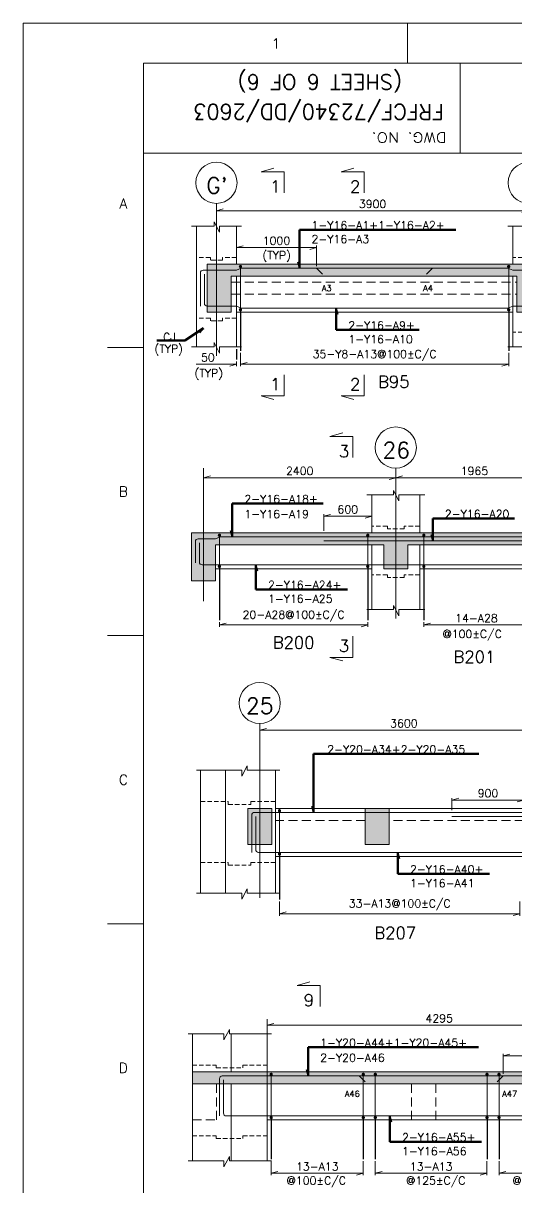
# Model space of a CAD drawing. Extents: x 875770 to 917820, y -160285 to -130585.
# Drawn here: x 875770 to 881932, y -145132 to -130585 of the extents above; entities that cross this region are included whole.
import ezdxf
from ezdxf.enums import TextEntityAlignment as Align
from ezdxf.lldxf.tags import DXFTag

# ---------------------------------------------------------------- set-up
doc = ezdxf.new("R2010")
doc.units = 0
doc.header["$LTSCALE"] = 450
doc.header["$MEASUREMENT"] = 0
doc.header["$PDMODE"] = 34
doc.header["$PDSIZE"] = 75
for name, pattern in [('( Hidden )', [0.375, 0.25, -0.125]), ('0', [0]), ('CENTER2', [1.125, 0.75, -0.125, 0.125, -0.125]), ('HIDDEN', [0.375, 0.25, -0.125])]:
    doc.linetypes.add(name, pattern=pattern)
for name, color, linetype, lineweight in [('CIVIL', 3, 'Continuous', 0), ('CIVIL-GRID_NO_', 6, 'Continuous', 0), ('CIVILSHADE', 25, 'Continuous', 0), ('CVCJ', 2, 'Continuous', 0), ('CVELE', 4, 'Continuous', 0), ('DIM', 2, 'Continuous', 0), ('GRID', 8, 'CENTER2', 0), ('MULLION', 4, 'Continuous', 0), ('REINFORCEMENT', 6, 'Continuous', 0), ('TEMP-TEXT', 3, 'Continuous', 0), ('TEMPLATE', 7, 'Continuous', 0), ('TEXT', 3, 'Continuous', 0)]:
    doc.layers.add(name, color=color, linetype=linetype, lineweight=lineweight)
doc.styles.add('ROMANS', font='romans.shx', dxfattribs={"height": 150})
doc.styles.add('ROMANS_0', font='romans.shx')
doc.styles.add('SIMPLEX', font='romans.shx')
doc.styles.get("Standard").update_dxf_attribs({"font": 'romans.shx'})
tags = doc.linetypes.add('( Dot )', pattern=[0.251, 0.001, -0.25]).pattern_tags.tags
tags[6:7] = [DXFTag(74, 4), DXFTag(75, 0), DXFTag(340, '0'), DXFTag(46, 1.0), DXFTag(50, 0.0), DXFTag(44, 0.0), DXFTag(45, 0.0)]
tags[4:5] = [DXFTag(74, 4), DXFTag(75, 0), DXFTag(340, '0'), DXFTag(46, 1.0), DXFTag(50, 0.0), DXFTag(44, 0.0), DXFTag(45, 0.0)]
tags = doc.linetypes.add('ACAD_ISO10W100', pattern=[18.5, 12, -3, 0.5, -3]).pattern_tags.tags
tags[10:11] = [DXFTag(74, 4), DXFTag(75, 0), DXFTag(340, '0'), DXFTag(46, 1.0), DXFTag(50, 0.0), DXFTag(44, 0.0), DXFTag(45, 0.0)]
tags[8:9] = [DXFTag(74, 4), DXFTag(75, 0), DXFTag(340, '0'), DXFTag(46, 1.0), DXFTag(50, 0.0), DXFTag(44, 0.0), DXFTag(45, 0.0)]
tags[6:7] = [DXFTag(74, 4), DXFTag(75, 0), DXFTag(340, '0'), DXFTag(46, 1.0), DXFTag(50, 0.0), DXFTag(44, 0.0), DXFTag(45, 0.0)]
tags[4:5] = [DXFTag(74, 4), DXFTag(75, 0), DXFTag(340, '0'), DXFTag(46, 1.0), DXFTag(50, 0.0), DXFTag(44, 0.0), DXFTag(45, 0.0)]
doc.dimstyles.new('CIVIL', dxfattribs={"dimtxt": 100, "dimasz": 0.31, "dimexe": 25, "dimexo": 25, "dimgap": 50, "dimtad": 1, "dimdec": 0, "dimlfac": 0.5, "dimzin": 0, "dimdsep": 46, "dimtxsty": 'ROMANS_0', "dimblk": 'TICK', "dimcen": 0.06, "dimclrd": 2, "dimclre": 2, "dimclrt": 3, "dimadec": 0, "dimazin": 0, "dimtfac": 1, "dimtdec": 0, "dimtofl": 0, "dimtmove": 0, "dimatfit": 3, "dimldrblk": 'TICK', "dimfxl": 1, "dimtolj": 1, "dimtzin": 0, "dimlwd": -1, "dimlwe": -1, "dimarcsym": 0})
doc.dimstyles.new('CIVIL_100', dxfattribs={"dimtxt": 100, "dimasz": 0.35, "dimexe": 25, "dimexo": 25, "dimgap": 35, "dimtad": 1, "dimdec": 0, "dimzin": 0, "dimdsep": 46, "dimtxsty": 'ROMANS_0', "dimblk": 'TICK', "dimcen": 0.5, "dimclrd": 256, "dimclre": 2, "dimclrt": 3, "dimadec": 0, "dimazin": 0, "dimtfac": 1, "dimtdec": 0, "dimtofl": 0, "dimtmove": 0, "dimatfit": 3, "dimldrblk": 'TICK', "dimfxl": 1, "dimtolj": 1, "dimtzin": 0, "dimlwd": -1, "dimlwe": -1, "dimarcsym": 0})

# ---------------------------------------------------------------- blocks, each defined once
blk = doc.blocks.new('TICK')
at = {"color": 2, "ltscale": 0.4}
blk.add_line((-150, 0), (-429, 0), dxfattribs=at)
at = {"color": 3, "linetype": 'ByBlock'}
for p, q in [((0, 0), (-241, -65)), ((-150, 0), (0, 0))]:
    blk.add_line(p, q, dxfattribs=at)
blk = doc.blocks.new('*D109')
at = {"layer": 'DEFPOINTS', "color": 0, "linetype": 'Continuous', "transparency": 16777216}
for p in [(882082, -132927), (878182, -133003), (882082, -133003)]:
    blk.add_point(p, dxfattribs=at)
at = {"layer": 'DIM', "color": 2, "linetype": 'Continuous', "transparency": 16777216}
for p, q in [((878182, -132978), (878182, -132902)), ((882082, -132978), (882082, -132902))]:
    blk.add_line(p, q, dxfattribs=at)
at = {"layer": 'DIM', "color": 0, "linetype": 'Continuous', "transparency": 16777216}
blk.add_line((878182, -132927), (882082, -132927), dxfattribs=at)
at = {"layer": 'DIM', "color": 0, "linetype": 'Continuous', "transparency": 16777216, "xscale": 0.3499999999999651, "yscale": 0.3499999999999651, "zscale": 0.3499999999999651, "rotation": 180}
blk.add_blockref('TICK', (878182, -132927), dxfattribs=at)
at = {"layer": 'DIM', "color": 0, "linetype": 'Continuous', "transparency": 16777216, "xscale": 0.3499999999999651, "yscale": 0.3499999999999651, "zscale": 0.3499999999999651}
blk.add_blockref('TICK', (882082, -132927), dxfattribs=at)
at = {"layer": 'DIM', "color": 3, "linetype": 'Continuous', "transparency": 16777216, "insert": (880132, -132842), "char_height": 100, "attachment_point": 5, "style": 'ROMANS_0'}
blk.add_mtext('\\A1;3900', dxfattribs=at)
blk = doc.blocks.new('*D112')
at = {"layer": 'DEFPOINTS', "color": 0, "linetype": 'ByBlock', "transparency": 16777216}
for p in [(878482, -134677), (881832, -134677), (878482, -134845)]:
    blk.add_point(p, dxfattribs=at)
at = {"layer": 'DIM', "color": 2, "linetype": 'ByBlock', "transparency": 16777216}
for p, q in [((878482, -134702), (878482, -134870)), ((881832, -134702), (881832, -134870))]:
    blk.add_line(p, q, dxfattribs=at)
at = {"layer": 'DIM', "color": 0, "linetype": 'ByBlock', "transparency": 16777216}
blk.add_line((881832, -134845), (878482, -134845), dxfattribs=at)
at = {"layer": 'DIM', "color": 0, "linetype": 'ByBlock', "transparency": 16777216, "xscale": 0.349999999999965, "yscale": 0.349999999999965, "zscale": 0.349999999999965, "rotation": 180}
blk.add_blockref('TICK', (878482, -134845), dxfattribs=at)
at = {"layer": 'DIM', "color": 0, "linetype": 'ByBlock', "transparency": 16777216, "xscale": 0.349999999999965, "yscale": 0.349999999999965, "zscale": 0.349999999999965}
blk.add_blockref('TICK', (881832, -134845), dxfattribs=at)
blk = doc.blocks.new('*D121')
at = {"layer": 'DEFPOINTS', "color": 0, "linetype": 'Continuous', "transparency": 16777216}
for p in [(878432, -133386), (878432, -133539), (879432, -133643)]:
    blk.add_point(p, dxfattribs=at)
at = {"layer": 'DIM', "color": 2, "linetype": 'Continuous', "transparency": 16777216}
for p, q in [((878432, -133514), (878432, -133361)), ((879432, -133618), (879432, -133361))]:
    blk.add_line(p, q, dxfattribs=at)
at = {"layer": 'DIM', "color": 0, "linetype": 'Continuous', "transparency": 16777216}
blk.add_line((879432, -133386), (878432, -133386), dxfattribs=at)
at = {"layer": 'DIM', "color": 0, "linetype": 'Continuous', "transparency": 16777216, "xscale": 0.3499999999999651, "yscale": 0.3499999999999651, "zscale": 0.3499999999999651, "rotation": 180}
blk.add_blockref('TICK', (878432, -133386), dxfattribs=at)
at = {"layer": 'DIM', "color": 0, "linetype": 'Continuous', "transparency": 16777216, "xscale": 0.3499999999999651, "yscale": 0.3499999999999651, "zscale": 0.3499999999999651}
blk.add_blockref('TICK', (879432, -133386), dxfattribs=at)
at = {"layer": 'DIM', "color": 3, "linetype": 'Continuous', "transparency": 16777216, "insert": (878932, -133301), "char_height": 100, "attachment_point": 5, "style": 'ROMANS_0'}
blk.add_mtext('\\A1;1000', dxfattribs=at)
blk = doc.blocks.new('*D130')
at = {"layer": 'DEFPOINTS', "color": 0, "linetype": 'Continuous', "transparency": 16777216}
for p in [(882387, -136262), (880422, -136337), (882387, -136337)]:
    blk.add_point(p, dxfattribs=at)
at = {"layer": 'DIM', "color": 2, "linetype": 'Continuous', "transparency": 16777216}
for p, q in [((880422, -136312), (880422, -136237)), ((882387, -136312), (882387, -136237))]:
    blk.add_line(p, q, dxfattribs=at)
at = {"layer": 'DIM', "color": 0, "linetype": 'Continuous', "transparency": 16777216}
blk.add_line((880422, -136262), (882386, -136262), dxfattribs=at)
at = {"layer": 'DIM', "color": 0, "linetype": 'Continuous', "transparency": 16777216, "xscale": 0.3499999999999651, "yscale": 0.3499999999999651, "zscale": 0.3499999999999651, "rotation": 180}
blk.add_blockref('TICK', (880422, -136262), dxfattribs=at)
at = {"layer": 'DIM', "color": 0, "linetype": 'Continuous', "transparency": 16777216, "xscale": 0.3499999999999651, "yscale": 0.3499999999999651, "zscale": 0.3499999999999651}
blk.add_blockref('TICK', (882387, -136262), dxfattribs=at)
at = {"layer": 'DIM', "color": 3, "linetype": 'Continuous', "transparency": 16777216, "insert": (881404, -136177), "char_height": 100, "attachment_point": 5, "style": 'ROMANS_0'}
blk.add_mtext('\\A1;1965', dxfattribs=at)
blk = doc.blocks.new('*D133')
at = {"layer": 'DEFPOINTS', "color": 0, "linetype": 'ByBlock', "transparency": 16777216}
for p in [(880772, -138040), (882087, -138040), (880772, -138101)]:
    blk.add_point(p, dxfattribs=at)
at = {"layer": 'DIM', "color": 2, "linetype": 'ByBlock', "transparency": 16777216}
for p, q in [((880772, -138065), (880772, -138126)), ((882087, -138065), (882087, -138126))]:
    blk.add_line(p, q, dxfattribs=at)
at = {"layer": 'DIM', "color": 0, "linetype": 'ByBlock', "transparency": 16777216}
blk.add_line((882086, -138101), (880772, -138101), dxfattribs=at)
at = {"layer": 'DIM', "color": 0, "linetype": 'ByBlock', "transparency": 16777216, "xscale": 0.349999999999965, "yscale": 0.349999999999965, "zscale": 0.349999999999965, "rotation": 180}
blk.add_blockref('TICK', (880772, -138101), dxfattribs=at)
at = {"layer": 'DIM', "color": 0, "linetype": 'ByBlock', "transparency": 16777216, "xscale": 0.349999999999965, "yscale": 0.349999999999965, "zscale": 0.349999999999965}
blk.add_blockref('TICK', (882087, -138101), dxfattribs=at)
blk = doc.blocks.new('*D132')
at = {"layer": 'DEFPOINTS', "color": 0, "linetype": 'Continuous', "transparency": 16777216}
for p in [(880422, -136262), (878022, -136337), (880422, -136337)]:
    blk.add_point(p, dxfattribs=at)
at = {"layer": 'DIM', "color": 2, "linetype": 'Continuous', "transparency": 16777216}
for p, q in [((878022, -136312), (878022, -136237)), ((880422, -136312), (880422, -136237))]:
    blk.add_line(p, q, dxfattribs=at)
at = {"layer": 'DIM', "color": 0, "linetype": 'Continuous', "transparency": 16777216}
blk.add_line((878022, -136262), (880421, -136262), dxfattribs=at)
at = {"layer": 'DIM', "color": 0, "linetype": 'Continuous', "transparency": 16777216, "xscale": 0.3499999999999651, "yscale": 0.3499999999999651, "zscale": 0.3499999999999651, "rotation": 180}
blk.add_blockref('TICK', (878022, -136262), dxfattribs=at)
at = {"layer": 'DIM', "color": 0, "linetype": 'Continuous', "transparency": 16777216, "xscale": 0.3499999999999651, "yscale": 0.3499999999999651, "zscale": 0.3499999999999651}
blk.add_blockref('TICK', (880422, -136262), dxfattribs=at)
at = {"layer": 'DIM', "color": 3, "linetype": 'Continuous', "transparency": 16777216, "insert": (879222, -136177), "char_height": 100, "attachment_point": 5, "style": 'ROMANS_0'}
blk.add_mtext('\\A1;2400', dxfattribs=at)
blk = doc.blocks.new('*D135')
at = {"layer": 'DEFPOINTS', "color": 0, "linetype": 'ByBlock', "transparency": 16777216}
for p in [(878219, -138040), (880072, -138040), (878219, -138101)]:
    blk.add_point(p, dxfattribs=at)
at = {"layer": 'DIM', "color": 2, "linetype": 'ByBlock', "transparency": 16777216}
for p, q in [((878219, -138065), (878219, -138126)), ((880072, -138065), (880072, -138126))]:
    blk.add_line(p, q, dxfattribs=at)
at = {"layer": 'DIM', "color": 0, "linetype": 'ByBlock', "transparency": 16777216}
blk.add_line((880071, -138101), (878220, -138101), dxfattribs=at)
at = {"layer": 'DIM', "color": 0, "linetype": 'ByBlock', "transparency": 16777216, "xscale": 0.349999999999965, "yscale": 0.349999999999965, "zscale": 0.349999999999965, "rotation": 180}
blk.add_blockref('TICK', (878219, -138101), dxfattribs=at)
at = {"layer": 'DIM', "color": 0, "linetype": 'ByBlock', "transparency": 16777216, "xscale": 0.349999999999965, "yscale": 0.349999999999965, "zscale": 0.349999999999965}
blk.add_blockref('TICK', (880072, -138101), dxfattribs=at)
blk = doc.blocks.new('*D136')
at = {"layer": 'DEFPOINTS', "color": 0, "linetype": 'Continuous', "transparency": 16777216}
for p in [(880122, -136743), (879522, -136950), (880122, -136896)]:
    blk.add_point(p, dxfattribs=at)
at = {"layer": 'DIM', "color": 2, "linetype": 'Continuous', "transparency": 16777216}
for p, q in [((879522, -136925), (879522, -136718)), ((880122, -136871), (880122, -136718))]:
    blk.add_line(p, q, dxfattribs=at)
at = {"layer": 'DIM', "color": 0, "linetype": 'Continuous', "transparency": 16777216}
blk.add_line((879522, -136743), (880121, -136743), dxfattribs=at)
at = {"layer": 'DIM', "color": 0, "linetype": 'Continuous', "transparency": 16777216, "xscale": 0.3499999999999651, "yscale": 0.3499999999999651, "zscale": 0.3499999999999651, "rotation": 180}
blk.add_blockref('TICK', (879522, -136743), dxfattribs=at)
at = {"layer": 'DIM', "color": 0, "linetype": 'Continuous', "transparency": 16777216, "xscale": 0.3499999999999651, "yscale": 0.3499999999999651, "zscale": 0.3499999999999651}
blk.add_blockref('TICK', (880122, -136743), dxfattribs=at)
at = {"layer": 'DIM', "color": 3, "linetype": 'Continuous', "transparency": 16777216, "insert": (879822, -136658), "char_height": 100, "attachment_point": 5, "style": 'ROMANS_0'}
blk.add_mtext('\\A1;600', dxfattribs=at)
blk = doc.blocks.new('*D154')
at = {"layer": 'DEFPOINTS', "color": 0, "linetype": 'Continuous', "transparency": 16777216}
for p in [(878723, -139492), (882323, -139416), (882323, -139492)]:
    blk.add_point(p, dxfattribs=at)
at = {"layer": 'DIM', "color": 2, "linetype": 'Continuous', "transparency": 16777216}
for p, q in [((878723, -139467), (878723, -139391)), ((882323, -139467), (882323, -139391))]:
    blk.add_line(p, q, dxfattribs=at)
at = {"layer": 'DIM', "color": 0, "linetype": 'Continuous', "transparency": 16777216}
blk.add_line((878723, -139416), (882322, -139416), dxfattribs=at)
at = {"layer": 'DIM', "color": 0, "linetype": 'Continuous', "transparency": 16777216, "xscale": 0.3499999999999651, "yscale": 0.3499999999999651, "zscale": 0.3499999999999651, "rotation": 180}
blk.add_blockref('TICK', (878723, -139416), dxfattribs=at)
at = {"layer": 'DIM', "color": 0, "linetype": 'Continuous', "transparency": 16777216, "xscale": 0.3499999999999651, "yscale": 0.3499999999999651, "zscale": 0.3499999999999651}
blk.add_blockref('TICK', (882323, -139416), dxfattribs=at)
at = {"layer": 'DIM', "color": 3, "linetype": 'Continuous', "transparency": 16777216, "insert": (880523, -139331), "char_height": 100, "attachment_point": 5, "style": 'ROMANS_0'}
blk.add_mtext('\\A1;3600', dxfattribs=at)
blk = doc.blocks.new('*D155')
at = {"layer": 'DEFPOINTS', "color": 0, "linetype": 'ByBlock', "transparency": 16777216}
for p in [(878969, -141531), (881973, -141531), (881973, -141709)]:
    blk.add_point(p, dxfattribs=at)
at = {"layer": 'DIM', "color": 2, "linetype": 'ByBlock', "transparency": 16777216}
for p, q in [((878969, -141556), (878969, -141734)), ((881973, -141556), (881973, -141734))]:
    blk.add_line(p, q, dxfattribs=at)
at = {"layer": 'DIM', "color": 0, "linetype": 'ByBlock', "transparency": 16777216}
blk.add_line((878969, -141709), (881972, -141709), dxfattribs=at)
at = {"layer": 'DIM', "color": 0, "linetype": 'ByBlock', "transparency": 16777216, "xscale": 0.349999999999965, "yscale": 0.349999999999965, "zscale": 0.349999999999965, "rotation": 180}
blk.add_blockref('TICK', (878969, -141709), dxfattribs=at)
at = {"layer": 'DIM', "color": 0, "linetype": 'ByBlock', "transparency": 16777216, "xscale": 0.349999999999965, "yscale": 0.349999999999965, "zscale": 0.349999999999965}
blk.add_blockref('TICK', (881973, -141709), dxfattribs=at)
blk = doc.blocks.new('*D359')
at = {"layer": 'DEFPOINTS', "color": 0, "linetype": 'Continuous', "transparency": 16777216}
for p in [(882023, -140289), (882023, -140338), (881123, -140442)]:
    blk.add_point(p, dxfattribs=at)
at = {"layer": 'DIM', "color": 2, "linetype": 'Continuous', "transparency": 16777216}
for p, q in [((881123, -140417), (881123, -140264)), ((882023, -140313), (882023, -140264))]:
    blk.add_line(p, q, dxfattribs=at)
at = {"layer": 'DIM', "color": 0, "linetype": 'Continuous', "transparency": 16777216}
blk.add_line((881123, -140289), (882022, -140289), dxfattribs=at)
at = {"layer": 'DIM', "color": 0, "linetype": 'Continuous', "transparency": 16777216, "xscale": 0.3499999999999651, "yscale": 0.3499999999999651, "zscale": 0.3499999999999651, "rotation": 180}
blk.add_blockref('TICK', (881123, -140289), dxfattribs=at)
at = {"layer": 'DIM', "color": 0, "linetype": 'Continuous', "transparency": 16777216, "xscale": 0.3499999999999651, "yscale": 0.3499999999999651, "zscale": 0.3499999999999651}
blk.add_blockref('TICK', (882023, -140289), dxfattribs=at)
at = {"layer": 'DIM', "color": 3, "linetype": 'Continuous', "transparency": 16777216, "insert": (881573, -140204), "char_height": 100, "attachment_point": 5, "style": 'ROMANS_0'}
blk.add_mtext('\\A1;900', dxfattribs=at)
blk = doc.blocks.new('*D169')
at = {"layer": 'DEFPOINTS', "color": 0, "linetype": 'Continuous', "transparency": 16777216}
for p in [(883111, -143101), (878816, -143176), (883111, -143176)]:
    blk.add_point(p, dxfattribs=at)
at = {"layer": 'DIM', "color": 2, "linetype": 'Continuous', "transparency": 16777216}
for p, q in [((878816, -143151), (878816, -143076)), ((883111, -143151), (883111, -143076))]:
    blk.add_line(p, q, dxfattribs=at)
at = {"layer": 'DIM', "color": 0, "linetype": 'Continuous', "transparency": 16777216}
blk.add_line((878816, -143101), (883111, -143101), dxfattribs=at)
at = {"layer": 'DIM', "color": 0, "linetype": 'Continuous', "transparency": 16777216, "xscale": 0.3499999999999651, "yscale": 0.3499999999999651, "zscale": 0.3499999999999651, "rotation": 180}
blk.add_blockref('TICK', (878816, -143101), dxfattribs=at)
at = {"layer": 'DIM', "color": 0, "linetype": 'Continuous', "transparency": 16777216, "xscale": 0.3499999999999651, "yscale": 0.3499999999999651, "zscale": 0.3499999999999651}
blk.add_blockref('TICK', (883111, -143101), dxfattribs=at)
at = {"layer": 'DIM', "color": 3, "linetype": 'Continuous', "transparency": 16777216, "insert": (880964, -143016), "char_height": 100, "attachment_point": 5, "style": 'ROMANS_0'}
blk.add_mtext('\\A1;4295', dxfattribs=at)
blk = doc.blocks.new('*D176')
at = {"layer": 'DEFPOINTS', "color": 0, "linetype": 'ByBlock', "transparency": 16777216}
for p in [(878866, -144775), (880016, -144775), (878866, -144952)]:
    blk.add_point(p, dxfattribs=at)
at = {"layer": 'DIM', "color": 2, "linetype": 'ByBlock', "transparency": 16777216}
for p, q in [((878866, -144800), (878866, -144977)), ((880016, -144800), (880016, -144977))]:
    blk.add_line(p, q, dxfattribs=at)
at = {"layer": 'DIM', "color": 0, "linetype": 'ByBlock', "transparency": 16777216}
blk.add_line((880016, -144952), (878866, -144952), dxfattribs=at)
at = {"layer": 'DIM', "color": 0, "linetype": 'ByBlock', "transparency": 16777216, "xscale": 0.349999999999965, "yscale": 0.349999999999965, "zscale": 0.349999999999965, "rotation": 180}
blk.add_blockref('TICK', (878866, -144952), dxfattribs=at)
at = {"layer": 'DIM', "color": 0, "linetype": 'ByBlock', "transparency": 16777216, "xscale": 0.349999999999965, "yscale": 0.349999999999965, "zscale": 0.349999999999965}
blk.add_blockref('TICK', (880016, -144952), dxfattribs=at)
blk = doc.blocks.new('*D177')
at = {"layer": 'DEFPOINTS', "color": 0, "linetype": 'ByBlock', "transparency": 16777216}
for p in [(881711, -144775), (882861, -144775), (882861, -144952)]:
    blk.add_point(p, dxfattribs=at)
at = {"layer": 'DIM', "color": 2, "linetype": 'ByBlock', "transparency": 16777216}
for p, q in [((881711, -144800), (881711, -144977)), ((882861, -144800), (882861, -144977))]:
    blk.add_line(p, q, dxfattribs=at)
at = {"layer": 'DIM', "color": 0, "linetype": 'ByBlock', "transparency": 16777216}
blk.add_line((881711, -144952), (882861, -144952), dxfattribs=at)
at = {"layer": 'DIM', "color": 0, "linetype": 'ByBlock', "transparency": 16777216, "xscale": 0.349999999999965, "yscale": 0.349999999999965, "zscale": 0.349999999999965, "rotation": 180}
blk.add_blockref('TICK', (881711, -144952), dxfattribs=at)
at = {"layer": 'DIM', "color": 0, "linetype": 'ByBlock', "transparency": 16777216, "xscale": 0.349999999999965, "yscale": 0.349999999999965, "zscale": 0.349999999999965}
blk.add_blockref('TICK', (882861, -144952), dxfattribs=at)
blk = doc.blocks.new('*D168')
at = {"layer": 'DEFPOINTS', "color": 0, "linetype": 'ByBlock', "transparency": 16777216}
for p in [(880166, -144775), (881561, -144775), (881561, -144952)]:
    blk.add_point(p, dxfattribs=at)
at = {"layer": 'DIM', "color": 2, "linetype": 'ByBlock', "transparency": 16777216}
for p, q in [((880166, -144800), (880166, -144977)), ((881561, -144800), (881561, -144977))]:
    blk.add_line(p, q, dxfattribs=at)
at = {"layer": 'DIM', "color": 0, "linetype": 'ByBlock', "transparency": 16777216}
blk.add_line((880166, -144952), (881561, -144952), dxfattribs=at)
at = {"layer": 'DIM', "color": 0, "linetype": 'ByBlock', "transparency": 16777216, "xscale": 0.349999999999965, "yscale": 0.349999999999965, "zscale": 0.349999999999965, "rotation": 180}
blk.add_blockref('TICK', (880166, -144952), dxfattribs=at)
at = {"layer": 'DIM', "color": 0, "linetype": 'ByBlock', "transparency": 16777216, "xscale": 0.349999999999965, "yscale": 0.349999999999965, "zscale": 0.349999999999965}
blk.add_blockref('TICK', (881561, -144952), dxfattribs=at)
blk = doc.blocks.new('*U82')
at = {"layer": 'TEMPLATE', "color": 2, "linetype": '0'}
for p, q in [((31538, 22275), (-31538, 22275)), ((-31538, 22275), (-31538, -22275)), ((-24338, 22275), (-24338, 21525)), ((-29288, 16200), (-29962, 16200)), ((-29288, 16200), (-29962, 16200)), ((-29288, 10800), (-29962, 10800)), ((-29288, 10800), (-29962, 10800)), ((-29288, 5400), (-29962, 5400)), ((-29288, 5400), (-29962, 5400))]:
    blk.add_line(p, q, dxfattribs=at)
at = {"layer": 'TEMPLATE', "color": 6, "linetype": '0'}
for p, q in [((30788, 21525), (-29288, 21525)), ((-29288, 21525), (-29288, -21525)), ((-23353, 21525), (-23353, 19844)), ((-29288, 19844), (-11248, 19844))]:
    blk.add_line(p, q, dxfattribs=at)
at = {"layer": 'TEMPLATE', "color": 4, "style": 'ROMANS'}
blk.add_text('1', height=188, dxfattribs=at).set_placement((-26885, 21802))
at = {"layer": 'TEMPLATE', "color": 3, "linetype": '0', "style": 'SIMPLEX', "width": 1.2}
blk.add_text('DWG. NO.', height=187.5, rotation=180, dxfattribs=at).set_placement((-24311, 20227), align=Align.CENTER)
at = {"layer": 'TEMPLATE', "color": 4, "linetype": '0', "style": 'ROMANS'}
for s, p in [('A', (-29662, 18900)), ('A', (-29662, 18900)), ('B', (-29662, 13500)), ('B', (-29662, 13500)), ('C', (-29662, 8100)), ('C', (-29662, 8100)), ('D', (-29662, 2700)), ('D', (-29662, 2700))]:
    blk.add_text(s, height=188, dxfattribs=at).set_placement(p, align=Align.MIDDLE_CENTER)
blk = doc.blocks.new('*D181')
at = {"layer": 'DEFPOINTS', "color": 0, "linetype": 'Continuous', "transparency": 16777216}
for p in [(881761, -143484), (882911, -143685), (881761, -143735)]:
    blk.add_point(p, dxfattribs=at)
at = {"layer": 'DIM', "color": 2, "linetype": 'Continuous', "transparency": 16777216}
for p, q in [((881761, -143710), (881761, -143459)), ((882911, -143660), (882911, -143459))]:
    blk.add_line(p, q, dxfattribs=at)
at = {"layer": 'DIM', "color": 0, "linetype": 'Continuous', "transparency": 16777216}
blk.add_line((882911, -143484), (881761, -143484), dxfattribs=at)
at = {"layer": 'DIM', "color": 0, "linetype": 'Continuous', "transparency": 16777216, "xscale": 0.3499999999999651, "yscale": 0.3499999999999651, "zscale": 0.3499999999999651, "rotation": 180}
blk.add_blockref('TICK', (881761, -143484), dxfattribs=at)
at = {"layer": 'DIM', "color": 0, "linetype": 'Continuous', "transparency": 16777216, "xscale": 0.3499999999999651, "yscale": 0.3499999999999651, "zscale": 0.3499999999999651}
blk.add_blockref('TICK', (882911, -143484), dxfattribs=at)
at = {"layer": 'DIM', "color": 3, "linetype": 'Continuous', "transparency": 16777216, "insert": (882324, -143399), "char_height": 100, "attachment_point": 5, "style": 'ROMANS_0'}
blk.add_mtext('\\A1;1150', dxfattribs=at)
blk = doc.blocks.new('*D209')
at = {"layer": 'DEFPOINTS', "color": 0, "linetype": 'Continuous', "transparency": 16777216}
for p in [(878432, -134783), (878482, -134783), (878482, -134845)]:
    blk.add_point(p, dxfattribs=at)
at = {"layer": 'DIM', "color": 0, "linetype": 'Continuous', "transparency": 16777216}
for p, q in [((878432, -134845), (877959, -134845)), ((878483, -134845), (878483, -134845))]:
    blk.add_line(p, q, dxfattribs=at)
at = {"layer": 'DIM', "color": 2, "linetype": 'Continuous', "transparency": 16777216}
for p, q in [((878432, -134808), (878432, -134870)), ((878482, -134808), (878482, -134870))]:
    blk.add_line(p, q, dxfattribs=at)
at = {"layer": 'DIM', "color": 0, "linetype": 'Continuous', "transparency": 16777216, "xscale": 0.3499999999999651, "yscale": 0.3499999999999651, "zscale": 0.3499999999999651}
blk.add_blockref('TICK', (878432, -134845), dxfattribs=at)
at = {"layer": 'DIM', "color": 0, "linetype": 'Continuous', "transparency": 16777216, "xscale": 0.3499999999999651, "yscale": 0.3499999999999651, "zscale": 0.3499999999999651, "rotation": 180}
blk.add_blockref('TICK', (878482, -134845), dxfattribs=at)
at = {"layer": 'DIM', "color": 3, "linetype": 'Continuous', "transparency": 16777216, "insert": (878075, -134760), "char_height": 100, "attachment_point": 5, "style": 'ROMANS_0'}
blk.add_mtext('\\A1;50', dxfattribs=at)

msp = doc.modelspace()

# ---------------------------------------------------------------- hatches: boundary and pattern name
at = {"layer": 'CIVILSHADE', "ltscale": 0.2}
for points in [[(881931.98, -134193.28), (881931.98, -133743.28), (878366.98, -133743.28), (878366.98, -134193.28), (878066.98, -134193.28), (878066.98, -133743.28), (878066.98, -133593.28), (892731.98, -133593.28), (892731.98, -133743.28), (892431.98, -133743.28), (888831.98, -133743.28), (888831.98, -134193.28), (888531.98, -134193.28), (888531.98, -133743.28), (886131.98, -133743.28), (886131.98, -134193.28), (885831.98, -134193.28), (885831.98, -133743.28), (882231.98, -133743.28), (882231.98, -134193.28)], [(877869.3, -137550.26), (877869.3, -136950.26), (893281.3, -136950.26), (893281.3, -137550.26), (892981.3, -137550.26), (892981.3, -137100.26), (887806.74, -137100.26), (887806.74, -137550.26), (887476.74, -137550.26), (887476.74, -137100.26), (884171.74, -137100.26), (884171.74, -137400.26), (883871.74, -137400.26), (883871.74, -137100.26), (880571.74, -137100.26), (880571.74, -137400.26), (880271.74, -137400.26), (880271.74, -137100.26), (878169.3, -137100.26), (878169.3, -137550.26)], [(878572.81, -140842.15), (878572.81, -140542.15), (878572.81, -140392.15), (878872.81, -140392.15), (878872.81, -140842.15)], [(880037.81, -140842.15), (880037.81, -140542.15), (880037.81, -140392.15), (880337.81, -140392.15), (880337.81, -140842.15)], [(888891.14, -143985.35), (888891.14, -143835.35), (877881.3, -143835.35), (877881.3, -143685.35), (889121.14, -143685.35), (889121.14, -143985.35)]]:
    msp.add_hatch(color=25, dxfattribs=at).paths.add_polyline_path(points)

# ---------------------------------------------------------------- linework, layer by layer
at = {"color": 1, "linetype": '( Dot )', "ltscale": 0.5}
for p, q in [((878481.98, -134163.56), (878481.98, -134676.57)), ((881831.98, -134163.56), (881831.98, -134676.57)), ((878432.33, -134653.72), (878432.33, -134783.22)), ((878219.3, -137370.55), (878219.3, -138039.52)), ((880071.74, -137370.55), (880071.74, -138039.52)), ((880771.74, -137370.55), (880771.74, -138039.52)), ((878969.11, -140962.43), (878969.11, -141531.4)), ((878866.11, -144255.63), (878866.11, -144774.6)), ((880016.11, -144255.63), (880016.11, -144774.6)), ((880166.11, -144255.63), (880166.11, -144774.6)), ((881561.14, -144255.63), (881561.14, -144774.6)), ((881711.14, -144255.63), (881711.14, -144774.6))]:
    msp.add_line(p, q, dxfattribs=at)
at = {"layer": 'CIVIL', "color": 3, "ltscale": 0.666667}
for p, q in [((877931.98, -133117.45), (877931.98, -133593.28)), ((878431.98, -133117.45), (878431.98, -133593.28)), ((881881.98, -133117.45), (881881.98, -133593.28)), ((877931.98, -133593.28), (877931.98, -134628.15)), ((878066.98, -133593.28), (892731.98, -133593.28)), ((878431.98, -133743.28), (878431.98, -134628.15)), ((881881.98, -133743.28), (881881.98, -134628.15)), ((878431.98, -134193.28), (881881.98, -134193.28)), ((880121.74, -136474.43), (880121.74, -136950.26)), ((880721.74, -136474.43), (880721.74, -136950.26)), ((877869.3, -136950.26), (893281.3, -136950.26)), ((880121.74, -137100.26), (880121.74, -137910.13)), ((880721.74, -137100.26), (880721.74, -137910.13)), ((880121.74, -137400.26), (878169.3, -137400.26)), ((880721.74, -137400.26), (882136.74, -137400.26)), ((877984.3, -139916.2), (877984.3, -140392.15)), ((878295.9, -139916.2), (878295.9, -140392.15)), ((878919.11, -139916.2), (878919.11, -140392.15)), ((877984.3, -140392.15), (877984.3, -141451.91)), ((878295.9, -140392.15), (878295.9, -141451.91)), ((878872.81, -140392.15), (878572.81, -140392.15)), ((878919.11, -140392.15), (878919.11, -141451.91)), ((882022.81, -140392.15), (878919.11, -140392.15)), ((880337.81, -140392.15), (880037.81, -140392.15)), ((882022.81, -140992.15), (878919.11, -140992.15)), ((877881.3, -143209.4), (877881.3, -143685.35)), ((878366.11, -143209.4), (878366.11, -143685.35)), ((878816.11, -143209.4), (878816.11, -143685.35)), ((877881.3, -143685.35), (877881.3, -144795.11)), ((889121.14, -143685.35), (877881.3, -143685.35)), ((878366.11, -143835.35), (878366.11, -144795.11)), ((878816.11, -143835.35), (878816.11, -144795.11)), ((882911.14, -144285.35), (878816.11, -144285.35))]:
    msp.add_line(p, q, dxfattribs=at)
at = {"layer": 'CIVIL', "color": 3, "lineweight": 0}
msp.add_line((878066.98, -133743.28), (878066.98, -133593.28), dxfattribs=at)
at = {"layer": 'CIVIL', "color": 3, "linetype": 'Continuous'}
for p, q in [((878066.98, -133743.28), (878066.98, -133743.28)), ((878169.3, -137100.26), (880271.74, -137100.26)), ((880571.74, -137100.26), (883871.74, -137100.26)), ((878572.81, -140542.15), (878572.81, -140542.15)), ((888891.14, -143835.35), (877881.3, -143835.35))]:
    msp.add_line(p, q, dxfattribs=at)
at = {"layer": 'CIVIL', "color": 3, "linetype": 'Continuous', "ltscale": 0.2}
msp.add_line((878366.98, -133743.28), (881931.98, -133743.28), dxfattribs=at)
at = {"layer": 'CIVIL', "color": 3, "linetype": '( Hidden )'}
for p, q in [((878366.98, -133818.28), (881931.98, -133818.28)), ((878366.98, -133968.28), (881931.98, -133968.28)), ((880037.81, -140542.15), (878919.11, -140542.15)), ((882022.81, -140542.15), (880337.81, -140542.15))]:
    msp.add_line(p, q, dxfattribs=at)
at = {"layer": 'CIVIL', "color": 3, "linetype": 'Continuous', "lineweight": 0}
for p, q in [((881931.98, -134193.28), (881931.98, -133743.28)), ((882231.98, -134193.28), (881931.98, -134193.28))]:
    msp.add_line(p, q, dxfattribs=at)
at = {"layer": 'CIVIL', "color": 3, "linetype": 'Continuous', "ltscale": 0.666667}
msp.add_line((880271.74, -136950.26), (880571.74, -136950.26), dxfattribs=at)
at = {"layer": 'CIVIL', "color": 3, "linetype": 'Continuous', "ltscale": 0.515407}
for p, q in [((878919.11, -140842.15), (878919.11, -140542.15)), ((878816.11, -144285.35), (878816.11, -143835.35))]:
    msp.add_line(p, q, dxfattribs=at)
at = {"layer": 'CIVIL', "color": 2, "ltscale": 0.333333, "flags": 128}
for points in [[(878493.34, -133117.45), (878220.45, -133117.45), (878220.45, -133193.5), (878153.4, -133063.76), (878153.4, -133117.45), (877869.78, -133117.45)], [(882343.34, -133117.45), (882115.51, -133117.45), (882115.51, -133193.5), (882048.45, -133063.76), (882048.45, -133117.45), (881819.78, -133117.45)], [(878493.34, -134628.15), (878220.45, -134628.15), (878220.45, -134704.21), (878153.4, -134574.46), (878153.4, -134628.15), (877869.78, -134628.15)], [(882343.34, -134628.15), (882115.51, -134628.15), (882115.51, -134704.21), (882048.45, -134574.46), (882048.45, -134628.15), (881819.78, -134628.15)], [(880783.1, -136474.43), (880460.21, -136474.43), (880460.21, -136550.49), (880393.16, -136420.74), (880393.16, -136474.43), (880059.54, -136474.43)], [(880783.1, -137910.13), (880460.21, -137910.13), (880460.21, -137986.19), (880393.16, -137856.45), (880393.16, -137910.13), (880059.54, -137910.13)], [(877931.36, -139916.2), (878499.26, -139916.2), (878499.26, -139992.26), (878566.32, -139862.51), (878566.32, -139916.2), (878972.97, -139916.2)], [(877931.36, -141451.91), (878499.26, -141451.91), (878499.26, -141527.96), (878566.32, -141398.22), (878566.32, -141451.91), (878972.97, -141451.91)], [(877828.36, -143209.4), (878276.28, -143209.4), (878276.28, -143285.46), (878343.33, -143155.71), (878343.33, -143209.4), (878869.97, -143209.4)], [(877828.36, -144795.11), (878276.28, -144795.11), (878276.28, -144871.16), (878343.33, -144741.42), (878343.33, -144795.11), (878869.97, -144795.11)]]:
    msp.add_lwpolyline(points, dxfattribs=at)
at = {"layer": 'CIVIL', "color": 3, "linetype": 'Continuous', "ltscale": 0.666667, "flags": 128}
for points in [[(878066.98, -133743.28), (878066.98, -134193.28), (878366.98, -134193.28), (878366.98, -133743.28)], [(878169.3, -137100.26), (878169.3, -137550.26), (877869.3, -137550.26), (877869.3, -136950.26)], [(880271.74, -137100.26), (880271.74, -137400.26), (880571.74, -137400.26), (880571.74, -137100.26)]]:
    msp.add_lwpolyline(points, dxfattribs=at)
at = {"layer": 'CIVIL', "color": 3, "linetype": 'Continuous', "flags": 128}
for points in [[(878572.81, -140392.15), (878572.81, -140842.15), (878872.81, -140842.15), (878872.81, -140392.15)], [(880037.81, -140392.15), (880037.81, -140842.15), (880337.81, -140842.15), (880337.81, -140392.15)]]:
    msp.add_lwpolyline(points, dxfattribs=at)
at = {"layer": 'CIVIL', "color": 3, "linetype": '( Hidden )'}
for points in [[(877881.3, -143835.35), (877881.3, -144285.35), (878181.3, -144285.35), (878181.3, -143835.35)], [(880619.98, -143835.35), (880619.98, -144285.35), (880919.98, -144285.35), (880919.98, -143835.35)]]:
    msp.add_lwpolyline(points, dxfattribs=at)
at = {"layer": 'CIVIL-GRID_NO_', "color": 6, "ltscale": 0.714288}
for centre in [(878181.98, -132577.49), (882081.98, -132577.49), (880421.74, -135884.47), (878722.81, -139076.36)]:
    msp.add_circle(centre, 257.14, dxfattribs=at)
at = {"layer": 'CVCJ', "color": 2, "linetype": 'HIDDEN', "ltscale": 0.5}
msp.add_line((877986.87, -134844.73), (877926.71, -134844.73), dxfattribs=at)
for points in [[(878431.98, -133509.94), (878256.98, -133509.94), (878256.98, -133543.28), (878106.98, -133543.28), (878106.98, -133509.94), (877931.98, -133509.94)], [(882281.98, -133509.94), (882156.98, -133509.94), (882156.98, -133543.28), (882006.98, -133543.28), (882006.98, -133509.94), (881881.98, -133509.94)], [(878431.98, -134268.28), (878256.98, -134268.28), (878256.98, -134301.61), (878106.98, -134301.61), (878106.98, -134268.28), (877931.98, -134268.28)], [(882281.98, -134443.28), (882156.98, -134443.28), (882156.98, -134476.61), (882006.98, -134476.61), (882006.98, -134443.28), (881881.98, -134443.28)], [(880721.74, -136866.93), (880526.74, -136866.93), (880526.74, -136900.26), (880316.74, -136900.26), (880316.74, -136866.93), (880121.74, -136866.93)], [(880721.74, -137475.26), (880526.74, -137475.26), (880526.74, -137508.59), (880316.74, -137508.59), (880316.74, -137475.26), (880121.74, -137475.26)], [(877984.3, -140308.81), (878328.71, -140308.81), (878328.71, -140342.15), (878610.1, -140342.15), (878610.1, -140308.81), (878919.11, -140308.81)], [(877984.3, -141067.15), (878328.71, -141067.15), (878328.71, -141100.48), (878610.1, -141100.48), (878610.1, -141067.15), (878919.11, -141067.15)], [(877881.3, -143602.01), (878179.28, -143602.01), (878179.28, -143635.35), (878512.19, -143635.35), (878512.19, -143602.01), (878816.11, -143602.01)], [(877881.3, -144485.35), (878179.28, -144485.35), (878179.28, -144518.68), (878512.19, -144518.68), (878512.19, -144485.35), (878816.11, -144485.35)]]:
    msp.add_lwpolyline(points, dxfattribs=at)
at = {"layer": 'CVELE', "color": 6, "ltscale": 0.5, "flags": 128}
for points in [[(879027.82, -132703.25), (879027.82, -132438.81), (878739.72, -132438.81), (878900.7, -132395.67)], [(880026.7, -132703.25), (880026.7, -132438.81), (879738.59, -132438.81), (879899.58, -132395.67)], [(879027.82, -134975), (879027.82, -135239.44), (878739.72, -135239.44), (878900.7, -135282.58)], [(880026.7, -134975), (880026.7, -135239.44), (879738.59, -135239.44), (879899.58, -135282.58)], [(879887.11, -136010.24), (879887.11, -135745.79), (879599.01, -135745.79), (879760, -135702.65)], [(879887.11, -138242.93), (879887.11, -138507.38), (879599.01, -138507.38), (879760, -138550.52)], [(879477.4, -142867.84), (879477.4, -142603.39), (879189.3, -142603.39), (879350.29, -142560.26)]]:
    msp.add_lwpolyline(points, dxfattribs=at)
at = {"layer": 'GRID', "color": 8, "linetype": 'ACAD_ISO10W100', "ltscale": 0.05}
for p, q in [((878181.98, -134738.05), (878181.98, -132834.75)), ((878022.07, -137805.4), (878022.07, -136141.73)), ((880421.74, -138020.03), (880421.74, -136141.73)), ((878722.81, -141511.8), (878722.81, -139333.5)), ((878816.11, -144755), (878816.11, -143026.7))]:
    msp.add_line(p, q, dxfattribs=at)
at = {"layer": 'REINFORCEMENT', "linetype": 'ByBlock'}
for p, q in [((878016.98, -133668.39), (878431.98, -133668.39)), ((878431.98, -133668.39), (878492.25, -133643.28)), ((878481.98, -134163.56), (878481.98, -133622.99)), ((881821.71, -133643.28), (878492.25, -133643.28)), ((879431.98, -133643.28), (879506.98, -133718.28)), ((880881.98, -133643.28), (880806.98, -133718.28)), ((881881.98, -133668.39), (881821.71, -133643.28)), ((881831.98, -134163.56), (881831.98, -133622.99)), ((881881.98, -133668.39), (882281.98, -133668.39)), ((878066.98, -134118.39), (878431.98, -134118.39)), ((878431.98, -134118.39), (878491.71, -134143.28)), ((881881.98, -134118.39), (881822.25, -134143.28)), ((881881.98, -134118.39), (882281.98, -134118.39)), ((881822.25, -134143.28), (878491.71, -134143.28)), ((877954.3, -137025.37), (878169.3, -137025.37)), ((878169.3, -137025.37), (878229.57, -137000.26)), ((878219.3, -137370.55), (878219.3, -136979.97)), ((882076.47, -137000.26), (878229.57, -137000.26)), ((880071.74, -137370.55), (880071.74, -136979.97)), ((880771.74, -137370.55), (880771.74, -136979.97)), ((882076.47, -137050.26), (879521.74, -137050.26)), ((882077.01, -137350.26), (878004.3, -137350.26)), ((878657.81, -140442.15), (892912.54, -140442.15)), ((878969.11, -140962.43), (878969.11, -140421.86)), ((881122.81, -140492.15), (884422.81, -140492.15)), ((878707.81, -140942.15), (893137.81, -140942.15)), ((878866.11, -144255.63), (878866.11, -143715.06)), ((880016.11, -144255.63), (880016.11, -143715.06)), ((880166.11, -144255.63), (880166.11, -143715.06)), ((881561.14, -144255.63), (881561.14, -143715.06)), ((881711.14, -144255.63), (881711.14, -143715.06)), ((878255.25, -143735.35), (882900.87, -143735.35)), ((880041.11, -143810.35), (879966.11, -143735.35)), ((881686.14, -143810.35), (881761.14, -143735.35)), ((878305.25, -144235.35), (882901.41, -144235.35))]:
    msp.add_line(p, q, dxfattribs=at)
at = {"layer": 'REINFORCEMENT', "ltscale": 0.5}
for p, q in [((877981.98, -133703.39), (877981.98, -134118.39)), ((878031.98, -133718.41), (878031.98, -134083.39)), ((877919.3, -137060.37), (877919.3, -137325.37)), ((877969.3, -137075.39), (877969.3, -137315.26)), ((878622.81, -140477.15), (878622.81, -140942.15)), ((878672.81, -140492.17), (878672.81, -140907.15)), ((878220.25, -143770.35), (878220.25, -144235.35)), ((878270.25, -143785.37), (878270.25, -144200.35))]:
    msp.add_line(p, q, dxfattribs=at)
at = {"layer": 'REINFORCEMENT', "ltscale": 0.125, "const_width": 20.25, "flags": 128}
for points in [[(878471.86, -133622.99, 1), (878492.11, -133622.99, 1), (878471.86, -133622.99)], [(881842.11, -133622.99, -1), (881821.86, -133622.99, -1), (881842.11, -133622.99)], [(878471.86, -134163.56, -1), (878492.11, -134163.56, -1), (878471.86, -134163.56)], [(881842.11, -134163.56, 1), (881821.86, -134163.56, 1), (881842.11, -134163.56)], [(878209.17, -136979.97, 1), (878229.42, -136979.97, 1), (878209.17, -136979.97)], [(880081.87, -136979.97, -1), (880061.62, -136979.97, -1), (880081.87, -136979.97)], [(880761.62, -136979.97, 1), (880781.87, -136979.97, 1), (880761.62, -136979.97)], [(878209.17, -137370.55, -1), (878229.42, -137370.55, -1), (878209.17, -137370.55)], [(880081.87, -137370.55, 1), (880061.62, -137370.55, 1), (880081.87, -137370.55)], [(880761.62, -137370.55, -1), (880781.87, -137370.55, -1), (880761.62, -137370.55)], [(878958.98, -140421.86, 1), (878979.23, -140421.86, 1), (878958.98, -140421.86)], [(878958.98, -140962.43, -1), (878979.23, -140962.43, -1), (878958.98, -140962.43)], [(878855.98, -143715.06, 1), (878876.23, -143715.06, 1), (878855.98, -143715.06)], [(880005.98, -143715.06, 1), (880026.23, -143715.06, 1), (880005.98, -143715.06)], [(880155.98, -143715.06, 1), (880176.23, -143715.06, 1), (880155.98, -143715.06)], [(881571.27, -143715.06, -1), (881551.02, -143715.06, -1), (881571.27, -143715.06)], [(881721.27, -143715.06, -1), (881701.02, -143715.06, -1), (881721.27, -143715.06)], [(878855.98, -144255.63, -1), (878876.23, -144255.63, -1), (878855.98, -144255.63)], [(880005.98, -144255.63, -1), (880026.23, -144255.63, -1), (880005.98, -144255.63)], [(880155.98, -144255.63, -1), (880176.23, -144255.63, -1), (880155.98, -144255.63)], [(881571.27, -144255.63, 1), (881551.02, -144255.63, 1), (881571.27, -144255.63)], [(881721.27, -144255.63, 1), (881701.02, -144255.63, 1), (881721.27, -144255.63)]]:
    msp.add_lwpolyline(points, format="xyb", dxfattribs=at)
at = {"layer": 'REINFORCEMENT', "linetype": 'ByBlock'}
for centre in [(878016.98, -133703.39), (877954.3, -137060.37), (878657.81, -140477.15), (878255.25, -143770.35)]:
    msp.add_arc(centre, 35, 90, 180, dxfattribs=at)
at = {"layer": 'REINFORCEMENT', "linetype": 'ByBlock', "extrusion": (0, 0, -1)}
for centre in [(-878066.98, -134083.39), (-878004.3, -137315.26), (-878707.81, -140907.15), (-878305.25, -144200.35)]:
    msp.add_arc(centre, 35, 270, 0, dxfattribs=at)

# ---------------------------------------------------------------- block references
at = {"layer": 'DIM', "ltscale": 0.666667, "xscale": 0.6666666666666, "yscale": 0.6666666666666, "zscale": 0.6666666666666}
msp.add_blockref('*U82', (896795.06, -145434.56, 25), dxfattribs=at)

# ---------------------------------------------------------------- texts
at = {"layer": 'CIVIL-GRID_NO_', "color": 6}
for s, insert, char_height, attachment_point, line_spacing_factor in [("G'", (878188.41, -132610.82), 200, 5, 0.6), ('1', (878851.98, -132699.82), 150, 7, 0.671999), ('2', (879850.86, -132699.82), 150, 7, 0.671999), ('1', (878851.98, -135019.53), 150, 1, 0.671999), ('2', (879850.86, -135019.53), 150, 1, 0.671999), ('3', (879711.27, -136006.8), 150, 7, 0.671999), ('26', (880428.17, -135917.81), 200, 5, 0.6), ('3', (879711.27, -138287.47), 150, 1, 0.671999), ('25', (878722.81, -139109.69), 200, 5, 0.6), ('9', (879271.45, -142864.4), 150, 7, 0.671999)]:
    msp.add_mtext(s, dxfattribs=dict(at, insert=insert, char_height=char_height, attachment_point=attachment_point, line_spacing_factor=line_spacing_factor))
at = {"layer": 'DIM', "color": 3, "linetype": 'ByBlock', "char_height": 100, "attachment_point": 5, "style": 'ROMANS_0'}
for s, insert in [('\\A1;35-Y8-A13@100±C/C', (880156.98, -134733.54)), ('\\A1;20-A28@100±C/C', (879145.52, -137989.84)), ('\\A1;14-A28', (881429.24, -138016.03)), ('\\A1;33-A13@100±C/C', (880470.96, -141597.87)), ('\\A1;13-A13', (879441.11, -144867.26)), ('\\A1;13-A13', (880863.62, -144867.26))]:
    msp.add_mtext(s, dxfattribs=dict(at, insert=insert))
at = {"layer": 'MULLION', "color": 3}
for s, insert, char_height, attachment_point, line_spacing_factor in [('1-Y16-A1+1-Y16-A2+', (879369.64, -133158.01), 100, 7, 0.8), ('2-Y16-A3', (879369.64, -133330.93), 100, 7, 0.8), ('(TYP)', (879112.8, -133566.57), 100, 9, 0.8), ('A3', (879497.73, -133856.69), 75, 1, 1.066666), ('A4', (880762.66, -133856.69), 75, 1, 1.066666), ('2-Y16-A9+', (879828.69, -134409.15), 100, 7, 0.8), ('CJ', (877515.24, -134553.74), 100, 7, 0.8), ('1-Y16-A10', (879828.69, -134582.07), 100, 7, 0.8), ('(TYP)', (877409.1, -134734.21), 100, 7, 0.8), ('(TYP)', (877908.96, -135039.14), 100, 7, 0.8), ('2-Y16-A18+', (878530.91, -136578.35), 100, 7, 0.8), ('1-Y16-A19', (878530.91, -136765.8), 100, 7, 0.8), ('2-Y16-A20', (881034.65, -136764.8), 100, 7, 0.8), ('2-Y16-A24+', (878826.08, -137651.13), 100, 7, 0.8), ('1-Y16-A25', (878826.08, -137824.05), 100, 7, 0.8), ('@100±C/C', (881005.19, -138297.02), 100, 7, 0.8), ('2-Y20-A34+2-Y20-A35', (879565.59, -139706.52), 100, 7, 0.8), ('2-Y16-A40+', (880598.97, -141204.39), 100, 7, 0.8), ('1-Y16-A41', (880598.97, -141377.31), 100, 7, 0.8), ('1-Y20-A44+1-Y20-A45+', (879477.97, -143371.34), 100, 7, 0.8), ('2-Y20-A46', (879477.97, -143558.79), 100, 7, 0.8), ('2-Y16-A55+', (880499.94, -144552.25), 100, 7, 0.8), ('1-Y16-A56', (880499.94, -144725.17), 100, 7, 0.8), ('@100±C/C', (879058.16, -145125.78), 100, 7, 0.8), ('@125±C/C', (881292.17, -145125.78), 100, 9, 0.8), ('@100±C/C', (881877.54, -145125.78), 100, 7, 0.8)]:
    msp.add_mtext(s, dxfattribs=dict(at, insert=insert, char_height=char_height, attachment_point=attachment_point, line_spacing_factor=line_spacing_factor))
at = {"layer": 'MULLION', "color": 3, "char_height": 75, "width": 144.2796, "line_spacing_factor": 1.066666}
for s, insert, attachment_point in [('A46', (879786.51, -143996.63), 7), ('A47', (881937.17, -143996.63), 9)]:
    msp.add_mtext(s, dxfattribs=dict(at, insert=insert, attachment_point=attachment_point))
at = {"layer": 'TEMP-TEXT', "color": 6, "style": 'ROMANS'}
for s, p in [('(SHEET 6 OF 6)', (880499.08, -131223.1)), ('FRFCF/72340/DD/2603', (881022.81, -131595.56))]:
    msp.add_text(s, height=190, rotation=180, dxfattribs=at).set_placement(p)
at = {"layer": 'TEXT', "color": 6, "char_height": 150, "line_spacing_factor": 0.8, "style": 'ROMANS'}
for s, insert, attachment_point in [('B95', (880592.99, -135137.63), 9), ('B200', (879406.53, -138396.57), 9), ('B201', (881664.12, -138574.58), 9), ('B207', (880154.42, -142023.51), 7)]:
    msp.add_mtext(s, dxfattribs=dict(at, insert=insert, attachment_point=attachment_point))

# ---------------------------------------------------------------- dimensions: what is measured, and where the dimension line sits
at = {"layer": 'DIM', "linetype": 'Continuous'}
for base, p1, p2, picture, middle in [((882081.98, -132927.34), (878181.98, -133002.9), (882081.98, -133002.9), '*D109', (880131.98, -132842.34)), ((880421.74, -136261.91), (878022.07, -136337.46), (880421.74, -136337.46), '*D132', (879221.91, -136176.91)), ((882386.74, -136261.91), (880421.74, -136337.46), (882386.74, -136337.46), '*D130', (881404.24, -136176.91)), ((880121.74, -136743.31), (879521.74, -136950.26), (880121.74, -136895.89), '*D136', (879821.74, -136658.31)), ((882322.81, -139416.41), (878722.81, -139491.96), (882322.81, -139491.96), '*D154', (880522.81, -139331.41)), ((882022.81, -140289.23), (881122.81, -140442.15), (882022.81, -140337.78), '*D359', (881572.81, -140204.23)), ((883111.14, -143100.89), (878816.11, -143176.44), (883111.14, -143176.44), '*D169', (880963.62, -143015.89))]:
    dim = msp.add_linear_dim(base=base, p1=p1, p2=p2, dimstyle='CIVIL_100', override={"dimtxt": 100, "dimasz": 0.35, "dimexe": 25, "dimexo": 25, "dimgap": 35, "dimcen": 0.5, "dimclrd": 0, "dimlwe": 65535}, dxfattribs=at)
    dim.commit()
    dim.dimension.update_dxf_attribs({"geometry": picture, "text_midpoint": middle})
dim = msp.add_linear_dim(base=(878431.98, -133386.33), p1=(879431.98, -133643.28), p2=(878431.98, -133538.91), angle=180, dimstyle='CIVIL_100', override={"dimtxt": 100, "dimasz": 0.35, "dimexe": 25, "dimexo": 25, "dimgap": 35, "dimcen": 0.5, "dimclrd": 0, "dimlwe": 65535}, dxfattribs=at)
dim.commit()
dim.dimension.update_dxf_attribs({"geometry": '*D121', "text_midpoint": (878931.98, -133301.33)})
dim = msp.add_linear_dim(base=(878482.33, -134844.73), p1=(878432.33, -134783.22), p2=(878482.33, -134783.22), dimstyle='CIVIL_100', override={"dimtxt": 100, "dimasz": 0.35, "dimexe": 25, "dimexo": 25, "dimgap": 35, "dimcen": 0.5, "dimclrd": 0, "dimlwe": 65535}, dxfattribs=at)
dim.commit()
dim.dimension.update_dxf_attribs({"geometry": '*D209', "text_midpoint": (878074.96, -134844.73), "dimtype": 160})
at = {"layer": 'DIM', "linetype": 'ByBlock'}
for base, p1, p2, picture, middle in [((878481.98, -134844.73), (881831.98, -134676.57), (878481.98, -134676.57), '*D112', (880156.98, -134844.73)), ((878219.3, -138101.03), (880071.74, -138039.52), (878219.3, -138039.52), '*D135', (879145.52, -138101.03)), ((880771.74, -138101.03), (882086.74, -138039.52), (880771.74, -138039.52), '*D133', (881429.24, -138101.03)), ((878866.11, -144952.26), (880016.11, -144774.6), (878866.11, -144774.6), '*D176', (879441.11, -144952.26))]:
    dim = msp.add_linear_dim(base=base, p1=p1, p2=p2, angle=180, text=' ', dimstyle='CIVIL_100', override={"dimtxt": 100, "dimasz": 0.35, "dimexe": 25, "dimexo": 25, "dimgap": 35, "dimcen": 0.5, "dimclrd": 0, "dimlwe": 65535}, dxfattribs=at)
    dim.commit()
    dim.dimension.update_dxf_attribs({"geometry": picture, "text_midpoint": middle})
for base, p1, p2, picture, middle in [((881972.81, -141709.06), (878969.11, -141531.4), (881972.81, -141531.4), '*D155', (880470.96, -141709.06)), ((881561.14, -144952.26), (880166.11, -144774.6), (881561.14, -144774.6), '*D168', (880863.62, -144952.26)), ((882861.14, -144952.26), (881711.14, -144774.6), (882861.14, -144774.6), '*D177', (882286.14, -144952.26))]:
    dim = msp.add_linear_dim(base=base, p1=p1, p2=p2, text=' ', dimstyle='CIVIL_100', override={"dimtxt": 100, "dimasz": 0.35, "dimexe": 25, "dimexo": 25, "dimgap": 35, "dimcen": 0.5, "dimclrd": 0, "dimlwe": 65535}, dxfattribs=at)
    dim.commit()
    dim.dimension.update_dxf_attribs({"geometry": picture, "text_midpoint": middle})
at = {"layer": 'DIM', "linetype": 'Continuous'}
dim = msp.add_linear_dim(base=(881761.14, -143483.53), p1=(882911.14, -143685.35), p2=(881761.14, -143735.35), angle=180, dimstyle='CIVIL_100', override={"dimtxt": 100, "dimasz": 0.35, "dimexe": 25, "dimexo": 25, "dimgap": 35, "dimcen": 0.5, "dimclrd": 0, "dimlwe": 65535}, dxfattribs=at)
dim.commit()
dim.dimension.update_dxf_attribs({"geometry": '*D181', "text_midpoint": (882323.51, -143483.53), "dimtype": 160})

# ---------------------------------------------------------------- leaders
at = {"layer": 'DIM', "ltscale": 0.4}
for points in [[(879218.19, -133643.28), (879218.19, -133164.47), (881172.49, -133164.47)], [(879677.23, -134143.28), (879677.23, -134415.61), (880713.52, -134415.61)], [(878019.48, -134393.28), (877788.68, -134548.6), (877438.29, -134548.6)], [(878379.46, -137000.26), (878379.46, -136584.81), (879515.9, -136584.81)], [(880883.2, -137050.26), (880883.2, -136771.26), (881902.98, -136771.26)], [(878674.63, -137350.26), (878674.63, -137657.6), (879817.53, -137657.6)], [(879393.83, -140442.15), (879393.83, -139712.98), (881459.53, -139712.98)], [(880447.51, -140942.15), (880447.51, -141210.86), (881592.07, -141210.86)], [(879326.51, -143735.35), (879326.51, -143377.81), (881456.2, -143377.81)], [(880348.48, -144235.35), (880348.48, -144558.72), (881491.99, -144558.72)]]:
    msp.add_leader(points, dimstyle='CIVIL', override={"dimscale": 1, "dimtxt": 100, "dimasz": 0.31, "dimgap": 50, "dimlfac": 0.75, "dimtxsty": 'ROMANS_0', "dimclrd": 0, "dimldrblk": 'TICK', "dimfxl": 100, "dimlwd": 65534, "dimarcsym": 1}, dxfattribs=at)

doc.saveas('drawing.dxf')
